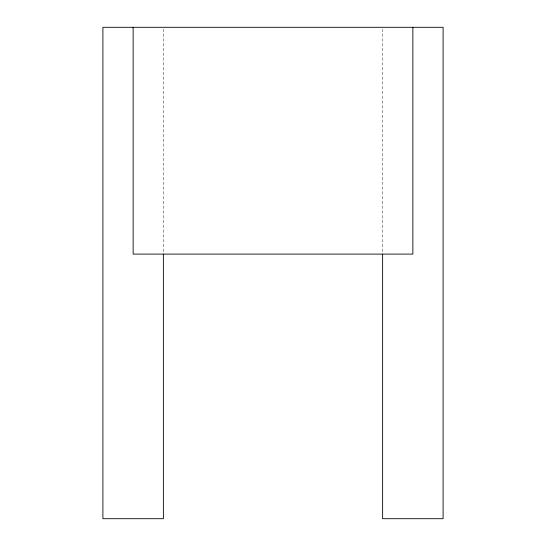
<?xml version="1.0" encoding="UTF-8"?>
<svg xmlns="http://www.w3.org/2000/svg" width="546" height="546" viewBox="0 0 546 546"><rect width="100%" height="100%" fill="white"/><g stroke="black" fill="none" stroke-linecap="round" stroke-linejoin="round"><path stroke-width="0.41" stroke-dasharray="2.73 2.05" d="M382.623 29.006L382.623 253.248M163.377 29.006L163.377 253.248"/><path stroke-width="0.82" d="M412.858 27.3L412.858 254.102L133.142 254.102L133.142 27.3M382.623 254.102L382.623 518.7L443.099 518.7L443.099 27.3L102.901 27.3L102.901 518.7L163.377 518.7L163.377 254.102"/></g></svg>
